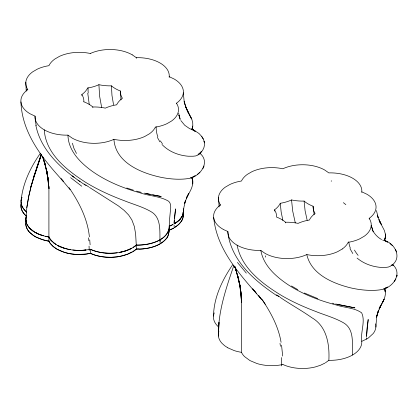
<?xml version="1.0" encoding="UTF-8"?>
<svg xmlns="http://www.w3.org/2000/svg" width="418" height="418" viewBox="0 0 418 418"><rect width="100%" height="100%" fill="white"/><g stroke="black" fill="none" stroke-linecap="round" stroke-linejoin="round"><path stroke-width="0.63" d="M183.089 213.854L183.899 207.443L185.623 200.222L184.51 203.409L187.839 195.201L186.334 198.336L188.858 193.429L187.112 196.523C190.404 190.911 195.018 183.868 191.611 177.41M136.315 58.358L136.205 57.595L132.213 54.8M192.766 184.009L192.776 180.743L192.076 177.394L191.7 177.389L192.776 180.743M325.413 362.819L328.867 360.311A31.475 18.173 0 0 0 361.758 341.323C360.363 332.138 365.708 321.228 361.648 312.826C354.286 307.57 344.427 307.831 336.062 304.926C319.54 300.626 303.337 294.497 288.911 285.254C276.418 277.024 263.565 265.916 260.816 250.434A31.475 18.173 0 0 1 227.831 231.488M361.753 341.323L366.502 339.102L366.56 337.76M174.118 226.687L174.139 225.192M375.876 327.085L376.592 317.69L378.415 310.726L377.266 313.913L380.626 305.934L379.074 309.059C382.245 302.878 387.653 295.51 384.382 288.54M174.102 222.737L174.222 220.448M213.493 316.092C213.838 297.397 222.245 279.955 232.622 264.803M218.421 333.392C218.53 309.79 226.436 287.312 233.928 265.242M25.895 220.438L26.815 207.641L28.737 196.225L31.287 185.571L38.064 164.227L34.145 175.821L31.063 186.538L31.287 185.571L28.565 197.191M174.379 218.306L175.56 208.906L174.06 223.891L175.194 223.259M26.721 212.114A31.34 18.094 0 0 1 24.693 210.202A31.293 18.068 0 0 1 22.499 207.156A31.517 18.193 0 0 1 21.302 203.963A31.653 18.277 0 0 1 21.078 202.343A31.674 18.287 0 0 1 21.104 200.718C22.682 183.45 30.509 167.425 40.295 153.364M384.623 288.613L385.244 291.947C385.344 287.051 384.8 289.042 382.35 289.413C380.114 289.914 377.835 290.149 375.552 290.285C367.244 290.714 358.9 289.742 350.801 287.908C332.932 283.482 311.274 274.448 306.791 254.567A31.428 18.146 0 0 1 264.991 253.334L260.816 250.434M26.815 207.641L28.737 196.225M190.211 115.828L191.622 118.973L187.259 110.65L191.893 119.449L192.74 122.835L192.823 126.137L192.061 129.455L192.693 126.053L192.034 129.465L189.746 128.739L184.74 125.275L180.848 120.536M377.287 215.186L380.39 222.799L378.886 219.664L381.409 224.57L379.664 221.477L384.424 230.537L385.318 233.991L385.328 237.257L384.628 240.606L382.695 240.089M385.328 237.257L384.513 240.637L385.323 237.293L385.318 233.991M21.208 203.848L20.942 204.919A31.663 18.282 0 0 0 21.151 208.169A31.517 18.193 0 0 0 22.363 211.356A31.298 18.068 0 0 0 24.573 214.397A31.35 18.099 0 0 0 26.465 216.19M26.256 220.704L25.838 224.779A31.601 18.246 0 0 0 26.423 227.319L27.635 229.801A31.24 18.037 0 0 0 29.464 232.178L33.372 235.47M391.979 264.798C389.717 268.011 384.753 267.311 381.284 267.426C372.537 266.846 363.832 263.748 357.082 258.084M136.315 57.679A31.496 18.183 0 0 1 169.222 76.677L174.254 79.07A31.428 18.146 0 0 1 176.48 103.209A31.47 18.167 0 0 1 171.526 121.037L166.907 123.707A31.35 18.099 0 0 1 155.36 127.14A31.35 18.099 0 0 1 149.414 133.812L144.774 136.472A31.47 18.167 0 0 1 113.915 139.325C115.483 163.145 142.272 173.564 162.44 177.613C170.701 179.087 179.202 179.808 187.551 178.664C199.37 177.54 211.315 162.461 199.783 153.202M31.063 186.538L34.454 174.865L34.145 175.821L41.372 154.691L33.931 176.788L37.646 165.167M41.392 154.258L40.076 158.511L41.377 154.352M377.407 313.918L376.409 317.121L378.415 310.726M41.246 154.508L40.264 157.539L41.257 154.576M41.366 154.158L37.077 167.09L40.917 155.627L37.317 166.129M384.523 288.697L387.549 287.109L383.792 289.016C394.106 286.074 402.487 272.64 392.512 264.547L393.354 265.331L392.277 264.719M202.918 168.553L204.047 166.03M382.763 302.172L384.168 299.027L379.81 307.35L381.608 304.262M183.246 208.713A31.674 18.287 0 0 1 183.162 213.577A31.543 18.209 0 0 1 182.635 215.181A31.418 18.141 0 0 1 181.856 216.754L179.097 220.234L175.001 223.379M394.367 281.408L395.856 278.978M161.996 144.466C168.752 151.629 178.491 155.423 188.184 156.222C191.726 156.092 197.594 157.09 199.443 153.317M199.146 154.2L201.241 151.729L198.027 154.822C201.936 152.413 204.898 147.925 204.475 143.202C204.177 139.753 202.187 136.686 199.762 134.324C199.569 133.143 184.861 125.201 195.175 131.268L192.081 129.408M391.703 265.393C402.471 257.807 395.041 243.448 384.309 240.36M171.443 229.216L169.201 230.156C168.564 244.232 151.123 248.694 139.518 249.133C137.485 248.376 136.085 249.185 134.753 250.392M197.39 174.442L199.914 172.341M172.634 228.641C171.725 229.101 170.795 229.519 169.854 229.9C168.02 232.006 169.175 237.116 165.889 239.153C158.37 247.033 146.812 249.264 136.315 249.144L133.697 251.124M89.415 187.395L118.273 205.818L124.13 210.374L128.634 214.998L131.884 219.952L134.288 226.337L135.62 233.808L136.278 245.11L134.523 246.495L136.278 245.11C148.939 245.126 169.3 241.061 169.29 224.968C169.332 223.656 169.394 222.345 169.478 221.033C169.63 218.671 169.849 216.315 170.1 213.964C170.267 209.846 172.075 204.642 168.757 201.319C160.094 196.068 149.283 196.099 139.831 192.766C123.122 188.11 106.768 181.485 92.509 171.49C80.549 162.936 68.249 150.825 67.951 135.134A31.475 18.173 0 0 1 44.24 129.836A31.475 18.173 0 0 1 35.06 116.147L30.054 113.78A31.428 18.146 0 0 1 27.792 89.614M134.862 246.244L134.894 246.223A31.413 18.136 0 0 0 135.375 245.857A31.34 18.094 0 0 0 135.834 245.486A31.277 18.058 0 0 0 136.278 245.11L136.315 249.144M134.69 250.434L133.379 251.328L133.645 251.155M134.643 246.411L133.363 247.273L133.619 247.111M134.429 246.563L134.235 246.693M342.269 248.987L337.645 251.657A31.47 18.167 0 0 1 306.802 254.557M134.33 246.63L133.718 247.048M175.539 223.04L175.753 222.898A31.674 18.287 0 0 0 176.239 222.569A31.569 18.23 0 0 0 176.709 222.235M133.337 247.289L133.065 247.461M133.138 251.479L133.363 251.338L127.082 254.421L120.133 256.359A31.413 18.136 0 0 1 117.239 256.84L111.658 257.295A31.663 18.282 0 0 1 106.031 257.174A31.517 18.193 0 0 1 100.513 256.474A31.298 18.068 0 0 1 95.241 255.199L90.361 253.345A31.454 18.162 0 0 1 86.077 254.076L77.257 254.468A31.606 18.246 0 0 1 72.857 254.128A31.418 18.136 0 0 1 68.562 253.428A31.24 18.037 0 0 1 64.445 252.373L57.047 249.212M132.981 247.513L132.772 247.639M174.839 223.478L174.478 223.693M174.264 227.753L178.643 224.555L181.705 220.814A31.413 18.136 0 0 0 182.535 219.136L183.324 215.918A31.663 18.282 0 0 0 183.115 212.668A31.517 18.193 0 0 0 183.021 212.266M132.381 247.874L132.151 248.005A31.428 18.146 0 0 1 90.304 249.243A31.454 18.162 0 0 1 84.384 250.152A31.465 18.167 0 0 1 59.434 246.343L59.262 246.244M174.322 223.787L174.311 223.792A31.538 18.209 0 0 0 179.28 220.051A31.402 18.131 0 0 0 183.324 209.152M324.88 363.137L320.397 365.295L315.344 366.931A31.465 18.167 0 0 1 282.923 364.506M132.255 252.012L127.694 254.191L122.631 255.8L117.239 256.84A31.59 18.24 0 0 1 111.658 257.295L106.031 257.174L100.513 256.474L95.241 255.199A31.345 18.094 0 0 1 90.361 253.345L86.077 254.076A31.622 18.256 0 0 1 81.688 254.452A31.69 18.298 0 0 1 77.257 254.468C70.255 254.186 62.972 252.556 56.958 249.159M366.502 339.102L367.6 338.449A24.84 14.337 0 0 0 368.498 337.864L373.222 333.517A31.439 18.152 0 0 0 375.662 323.84M173.329 228.28C176.694 226.41 180.921 223.118 182.535 219.136A31.59 18.24 0 0 0 183.324 215.918L183.115 212.668M131.816 248.193L131.55 248.339M173.548 228.16L172.953 228.479L173.271 228.312M119.898 252.341L126.095 250.711L131.456 248.391M173.13 224.44L172.916 224.55M384.241 288.843L387.549 287.109M172.89 224.565L172.503 224.764M172.712 228.604L171.521 229.179M172.665 224.68L171.772 225.114M130.531 248.867L130.568 248.851A31.674 18.287 0 0 1 129.998 249.128A31.575 18.23 0 0 1 129.418 249.394M171.97 225.02L171.26 225.344M171.662 225.166L169.253 226.175A31.475 18.173 0 0 1 136.268 245.12M171.302 225.328L169.253 226.175A31.266 18.052 0 0 0 169.907 225.919A31.334 18.089 0 0 0 170.549 225.657M190.472 177.775L191.178 177.519M56.268 248.747L53.337 246.646L51.027 244.373A31.319 18.078 0 0 1 50.202 243.323L49.496 242.241A31.58 18.235 0 0 1 48.911 241.149L47.015 240.81A31.434 18.152 0 0 1 45.149 240.402A31.319 18.084 0 0 1 43.32 239.927L36.502 237.293L41.539 239.378L47.015 240.81A31.575 18.23 0 0 0 48.911 241.149L49.496 242.241A31.418 18.136 0 0 0 50.191 243.318M152.852 194.981L161.202 196.507L144.398 193.142M150.156 194.433L145.877 193.487M337.112 304.351L354.908 307.878L335.607 303.985M141.357 192.39L136.634 191.11M332.524 303.196L334.076 303.599M64.393 248.235L59.544 246.38M126.758 187.985L133.394 190.159M220.469 204.972A31.47 18.167 0 0 1 225.323 187.139L229.926 184.463A31.35 18.099 0 0 1 241.463 181.015A31.35 18.099 0 0 1 247.378 174.332L252.002 171.662A31.465 18.167 0 0 1 282.85 168.767A31.428 18.146 0 0 1 324.655 169.985L328.83 172.89A31.496 18.183 0 0 1 361.821 191.825L366.868 194.213A31.428 18.146 0 0 1 369.198 218.348L369.256 218.948M317.821 298.619L304.356 293.013M38.978 234.247L43.326 235.757A31.24 18.037 0 0 1 39.82 234.582A31.277 18.058 0 0 1 38.978 234.247L37.693 233.683M38.148 233.892L36.324 233.014M37.641 233.662L37.338 233.521M59.487 246.354L59.09 246.165M36.941 233.328L37.374 233.537A31.35 18.099 0 0 0 48.911 236.985A31.58 18.235 0 0 0 49.491 238.082M59.299 246.265L58.813 246.03M37.259 233.484L36.925 233.317M59.194 246.212L58.645 245.946M58.995 246.118L58.227 245.732M384.508 240.58L387.648 242.158L384.388 240.397M191.778 129.261L194.997 130.891L191.69 129.162M58.567 245.904L58.065 245.648L58.321 245.779M224.017 229.79L227.847 231.499L228.4 235.115M36.204 232.951L35.958 232.826L36.267 232.988M58.196 245.716L58.013 245.617M36.058 232.873L35.817 232.748M223.755 229.654L222.784 229.111A31.428 18.146 0 0 1 220.448 204.977M57.966 245.591L57.553 245.366M35.791 232.732L35.363 232.497M57.658 245.429L57.459 245.319M227.878 347.839L234.09 350.545A31.355 18.099 0 0 0 241.463 352.317A31.355 18.099 0 0 0 244.53 356.575L249.943 360.572L256.997 363.545A31.423 18.141 0 0 0 282.897 364.491M381.561 239.54C377.459 237.299 374.214 233.657 372.161 229.482M35.389 236.703L36.476 237.283L33.471 235.538M227.805 347.797L224.644 345.723L222.015 343.35A31.418 18.141 0 0 1 218.87 331.49M35.258 236.63C33.043 235.36 29.171 232.512 27.635 229.801A31.434 18.152 0 0 1 26.412 227.308M57.052 245.089L56.754 244.917M57.02 249.196L53.049 246.401L50.202 243.323M34.887 232.22L34.616 232.063L34.866 232.215M291.539 285.98L297.804 289.669M34.595 232.047L34.208 231.812M56.425 244.713L56.19 244.572M34.506 231.995L33.947 231.645M56.007 244.457L55.746 244.29M55.871 244.368L55.552 244.159M32.698 230.799L33.884 231.609L29.506 227.993M55.704 244.258L55.275 243.976M55.678 244.243L54.293 243.276M78.109 180.215L86.024 185.613M88.721 186.93L85.925 185.028M280.029 297.261C290.416 304.414 301.54 310.433 311.838 317.711C326.886 326.28 329.666 344.557 328.867 360.311M277.238 295.907C255.445 281.492 232.868 262.285 228.218 235.182M277.928 295.819L279.329 296.785L276.517 294.842M49.439 238.067A31.465 18.167 0 0 0 50.144 239.143L50.724 239.869A31.277 18.058 0 0 0 54.826 243.663L55.202 243.924M84.52 184.056L85.22 184.547M33.085 231.076L32.52 230.668A31.465 18.167 0 0 1 26.538 215.745M392.147 264.484L393.354 265.331M35.823 125.222C40.081 147.22 56.665 164.436 74.106 177.305M72.027 175.811L80.031 181.595M54.533 243.454L50.724 239.869M81.756 186.214L70.632 177.676M392.465 245.659L389.942 243.558M67.951 135.134L72.1 138.05A31.428 18.146 0 0 0 113.905 139.335M26.412 216.007C23.021 213.399 20.696 209.272 20.942 204.919A31.59 18.24 0 0 1 21.119 203.707M260.717 298.269L258.402 295.249L261.903 299.831C241.139 275.739 216.785 250.622 213.661 217.297M246.327 273.132L237.445 262.452M255.173 291.759L252.697 288.828L256.736 293.635M70.114 189.662L61.044 178.747L63.604 181.658C43.185 159.43 21.976 133.572 20.942 101.929M352.818 253.548L349.96 248.626M159.864 141.822L157.356 137.339M261.668 298.886L265.268 304.278M69.033 187.598L69.404 188.163M262.405 300.014C270.974 312.889 278.519 326.881 281.074 342.311M69.775 188.727C79.535 203.164 87.613 219.272 89.395 236.839M201.816 136.592L203.305 139.022M180.184 119.417L179.562 118.226M189.056 113.738L186.522 108.941L188.074 112.066L185.634 106.768L186.971 109.929L184.04 101.459M76.468 153.427L73.949 148.38L72.387 143.202M396.598 251.97L395.47 249.452M377.25 215.124L378.175 217.783L376.451 210.557M180.231 118.958L178.899 115.133L179.62 117.662L178.716 113.247M234.937 266.862L236.578 271.716L234.994 266.977M234.979 267.133L236.154 270.77L234.853 266.616M184.186 101.945L185.864 107.274M42.547 156.337L45.452 165.565L42.568 156.285M372.448 229.325L371.215 225.37L373.237 231.844M234.879 266.778L238.83 279.919L235.423 267.881L240.528 287.971L237.8 276.052L239.88 286.027L239.692 285.045L241.202 294.862L239.592 283.075L241.63 302.674L240.805 290.975L241.364 300.73M42.552 156.285L47.495 173.909L44.345 160.94L48.723 181.746L46.398 169.128L48.065 179.672L46.403 168.83L49.026 188.643L47.83 177.316L48.697 186.903M265.263 255.816L265.634 257.112M295.296 222.914L292.678 210.97L291.555 199.95A31.554 18.22 0 0 0 304.095 201.079A31.663 18.282 0 0 0 313.108 206.252A31.554 18.22 0 0 0 315.125 213.488A31.308 18.073 0 0 0 309.393 220.03A31.303 18.073 0 0 0 298.091 223.369A31.564 18.225 0 0 0 285.557 222.24A31.632 18.261 0 0 0 276.544 217.073A31.559 18.22 0 0 0 274.521 209.836A31.308 18.078 0 0 0 280.259 203.294A31.313 18.078 0 0 0 291.555 199.95M307.162 220.239L305.088 210.719L304.095 201.079M282.887 220.396L281.173 212.119L280.259 203.294M101.658 107.473L99.604 96.124L98.92 84.697A31.554 18.22 0 0 0 111.454 85.847A31.663 18.282 0 0 0 120.441 91.03A31.554 18.22 0 0 0 122.427 98.267A31.308 18.073 0 0 0 116.664 104.803A31.303 18.073 0 0 0 105.346 108.126A31.564 18.225 0 0 0 92.817 106.982A31.632 18.261 0 0 0 83.83 101.793M26.428 227.319L25.838 224.779A31.684 18.293 0 0 1 25.869 222.224A31.616 18.256 0 0 1 26.115 220.95M113.571 104.892L111.961 95.346L111.454 85.847M228.583 236.024L228.787 236.933M36.199 125.614L35.279 120.18L35.065 116.147M184.855 104.082L184.04 100.31L183.33 92.786M238.234 277.531L239.88 286.027M89.243 104.437L87.77 93.282M314.132 214.622L313.103 206.252M237.095 245.167C241.63 268.575 262.666 284.062 281.868 295.698C292.527 301.885 303.823 306.916 315.329 311.311C324.755 315.125 334.734 317.748 343.596 322.842C354.788 329.363 351.966 344.176 352.567 355.007M281.554 345.195L282.672 356.079M121.001 99.865L120.436 91.035M285.557 222.245L285.619 222.888M89.729 239.838L90.116 244.776M274.527 209.836L274.621 211.137M218.447 197.562L219.116 206.894M25.822 82.194L26.224 91.087M361.805 191.825L361.821 192.432M44.251 129.831C45.719 153.908 67.089 170.45 85.831 182.452C98.126 189.986 111.35 195.864 124.836 200.922C133.561 204.423 142.799 206.868 150.971 211.628C161.489 217.496 159.629 231.159 160.01 241.301M98.92 84.697A31.313 18.078 0 0 1 87.608 88.026A31.308 18.078 0 0 1 81.844 94.557L81.85 95.445M92.817 106.982L92.822 107.645M176.48 103.209L176.485 103.873M169.201 76.677L169.206 77.34M90.361 253.345L90.304 249.243A31.34 18.094 0 0 0 95.179 251.108A31.298 18.068 0 0 0 100.445 252.394A31.543 18.209 0 0 0 106 253.099M241.463 300.124L241.463 352.317M48.911 186.13L48.911 241.149M160.094 240.099A44.836 1.635 -88.5 0 1 160.104 242.675M169.342 230.679A41.528 5.115 85 0 1 169.379 226.739M21.443 202.5A31.59 18.24 0 0 1 21.511 202.296M177.577 221.582A31.418 18.141 0 0 1 176.689 222.261M171.228 225.365A31.418 18.141 0 0 1 170.596 225.642M181.856 216.754A31.298 18.068 0 0 1 180.827 218.29A31.235 18.037 0 0 1 178.815 220.5A31.287 18.063 0 0 1 178.016 221.211A31.298 18.068 0 0 1 177.593 221.561M180.215 219.042A31.225 18.026 0 0 1 179.547 219.779M21.386 199.125A31.517 18.193 0 0 1 21.914 197.526M21.104 200.724A31.653 18.277 0 0 1 21.386 199.104M26.616 215.495A31.616 18.256 0 0 0 25.953 218.029A31.684 18.293 0 0 0 25.911 220.589A31.606 18.246 0 0 0 26.486 223.128M27.724 225.626A31.35 18.099 0 0 1 27.045 224.398M31.371 229.743A31.24 18.037 0 0 1 30.744 229.189M28.607 226.869A31.24 18.037 0 0 1 27.776 225.663M28.518 226.812A31.209 18.021 0 0 0 30.059 228.568A31.235 18.031 0 0 0 30.65 229.132M31.277 229.686A31.36 18.105 0 0 0 31.946 230.234A31.434 18.152 0 0 0 32.667 230.783M45.149 236.238A31.434 18.152 0 0 0 47.015 236.645A31.575 18.23 0 0 0 48.911 236.985M60.547 246.798A31.454 18.162 0 0 1 59.622 246.39M50.771 239.854A31.454 18.162 0 0 1 48.958 236.969M54.215 243.213A31.334 18.089 0 0 1 53.603 242.738M51.006 240.209A31.334 18.089 0 0 1 50.181 239.153M52.475 241.75A31.219 18.026 0 0 1 51.957 241.249M70.637 249.698A31.36 18.105 0 0 1 68.51 249.3A31.272 18.052 0 0 1 66.425 248.814A31.214 18.021 0 0 1 63.4 247.916A31.272 18.052 0 0 1 61.456 247.205A31.36 18.105 0 0 1 60.49 246.808M72.8 250.006A31.606 18.246 0 0 0 77.199 250.351A31.627 18.256 0 0 0 86.019 249.969A31.58 18.23 0 0 1 84.384 250.152M89.055 246.092A114.704 43.226 -73.3 0 1 89.196 250.534M117.165 252.78A31.543 18.209 0 0 1 114.386 253.078A31.637 18.267 0 0 1 111.585 253.23A31.674 18.287 0 0 1 108.769 253.235A31.637 18.267 0 0 1 105.968 253.099M122.631 251.709A31.34 18.094 0 0 1 119.961 252.294M122.558 251.756A31.287 18.063 0 0 0 127.631 250.147A31.355 18.099 0 0 0 128.237 249.907M162.393 143.672A70.203 35.54 -73.3 0 1 160.392 140.876M157.852 136.791A37.819 20.978 -63.1 0 1 156.102 126.67M26.459 211.874A31.402 18.131 0 0 1 21.95 197.437M90.361 53.488A31.428 18.146 0 0 1 132.156 54.784M90.351 53.504A31.465 18.167 0 0 0 59.487 56.346L54.857 59.016A31.35 18.099 0 0 0 48.911 65.683A31.35 18.099 0 0 0 37.359 69.116L32.75 71.791A31.47 18.167 0 0 0 27.807 89.609M88.559 237.8A133.049 57.935 -69.1 0 1 88.856 240.799M26.862 90.027A111.423 82.393 39.3 0 1 26.867 89.353M81.839 94.557A31.559 18.22 0 0 1 83.83 101.793M88.188 93.005A92.592 53.034 -60.4 0 1 88.057 87.764M358.121 255.393A80.214 38.472 -79.9 0 1 354.469 250.074M350.352 248.182A40.384 22.353 -63.3 0 1 348.758 241.844M342.269 248.987A31.35 18.099 0 0 0 348.189 242.309A31.35 18.099 0 0 0 359.726 238.861L364.318 236.18A31.47 18.167 0 0 0 369.178 218.353M345.853 204.663A186.297 8.177 41.4 0 1 343.382 202.662M331.296 180.717A66.232 12.519 80.9 0 1 331.244 181.339M218.624 327.007A31.465 18.167 0 0 1 214.293 312.868M281.507 357.568A111.423 41.189 -73.7 0 1 281.643 365.912M280.003 343.371A149.879 74.247 -63.4 0 1 280.431 346.266M219.91 205.525A114.704 84.833 39.3 0 1 219.878 204.841M366.607 335.236L366.576 336.48L367.009 328.564L368.201 319.477L366.607 335.236M218.975 322.466L218.389 335.952L218.975 322.466M396.865 275.77L396.828 276.126L396.943 275.112L396.666 276.779L396.865 275.77M195.096 175.842L191.465 177.765L195.096 175.842M36.841 233.275L36.35 233.03L36.815 233.265M204.188 141.571L204.115 141.221L204.392 142.888L204.188 141.571"/></g></svg>
